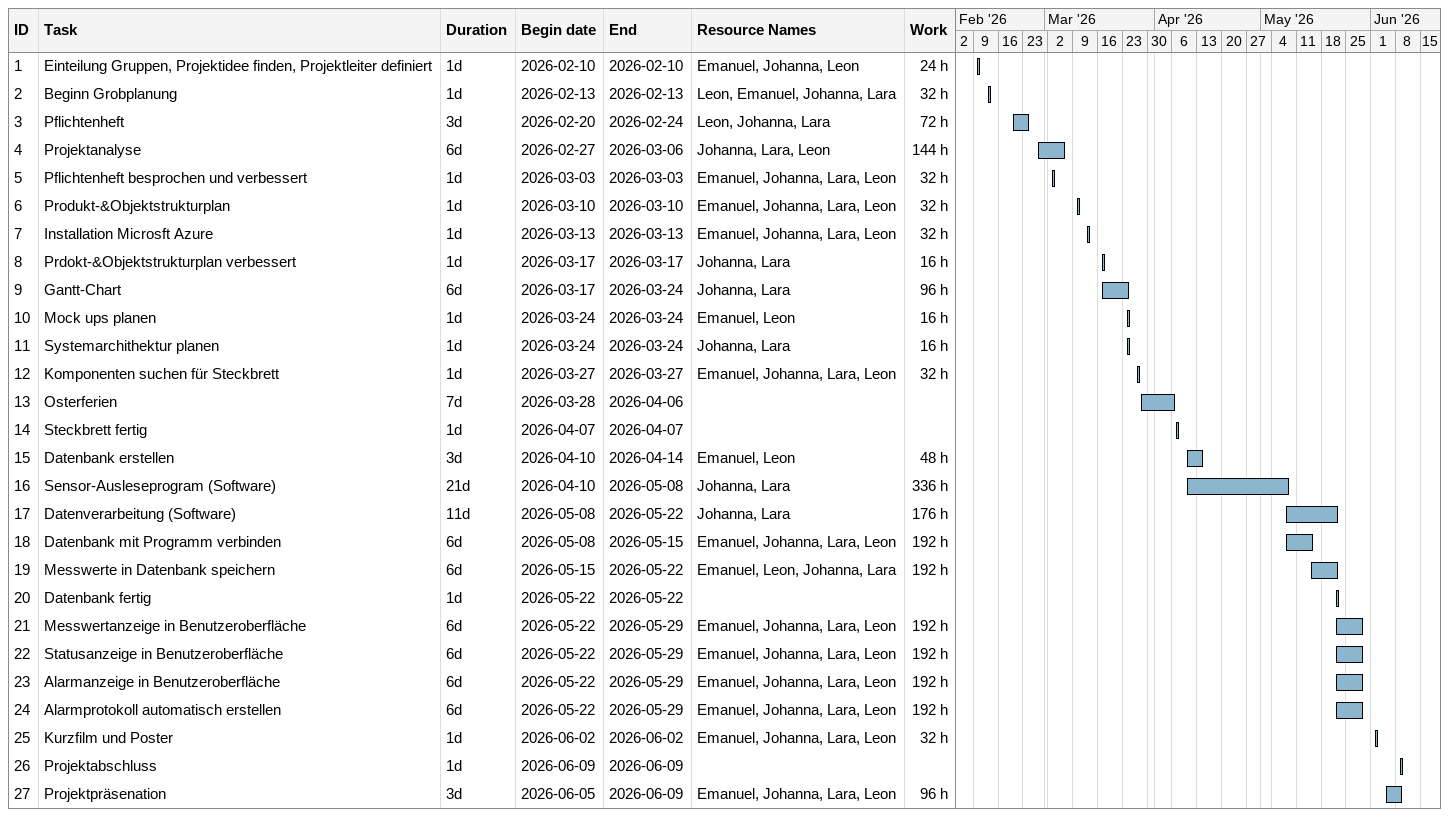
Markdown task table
| ID | Task | Duration | Start | Finish | Resources | Work (h) |
|---|---|---|---|---|---|---|
| 1 | Einteilung Gruppen, Projektidee finden, Projektleiter definiert | 1d | 2026-02-10 | 2026-02-10 | Emanuel, Johanna, Leon | 24 |
| 2 | Beginn Grobplanung | 1d | 2026-02-13 | 2026-02-13 | Leon, Emanuel, Johanna, Lara | 32 |
| 3 | Pflichtenheft | 3d | 2026-02-20 | 2026-02-24 | Leon, Johanna, Lara | 72 |
| 4 | Projektanalyse | 6d | 2026-02-27 | 2026-03-06 | Johanna, Lara, Leon | 144 |
| 5 | Pflichtenheft besprochen und verbessert | 1d | 2026-03-03 | 2026-03-03 | Emanuel, Johanna, Lara, Leon | 32 |
| 6 | Produkt-&Objektstrukturplan | 1d | 2026-03-10 | 2026-03-10 | Emanuel, Johanna, Lara, Leon | 32 |
| 7 | Installation Microsft Azure | 1d | 2026-03-13 | 2026-03-13 | Emanuel, Johanna, Lara, Leon | 32 |
| 8 | Prdokt-&Objektstrukturplan verbessert | 1d | 2026-03-17 | 2026-03-17 | Johanna, Lara | 16 |
| 9 | Gantt-Chart | 6d | 2026-03-17 | 2026-03-24 | Johanna, Lara | 96 |
| 10 | Mock ups planen | 1d | 2026-03-24 | 2026-03-24 | Emanuel, Leon | 16 |
| 11 | Systemarchithektur planen | 1d | 2026-03-24 | 2026-03-24 | Johanna, Lara | 16 |
| 12 | Komponenten suchen für Steckbrett | 1d | 2026-03-27 | 2026-03-27 | Emanuel, Johanna, Lara, Leon | 32 |
| 13 | Osterferien | 7d | 2026-03-28 | 2026-04-06 |  |  |
| 14 | Steckbrett fertig | 1d | 2026-04-07 | 2026-04-07 |  |  |
| 15 | Datenbank erstellen | 3d | 2026-04-10 | 2026-04-14 | Emanuel, Leon | 48 |
| 16 | Sensor-Ausleseprogram (Software) | 21d | 2026-04-10 | 2026-05-08 | Johanna, Lara | 336 |
| 17 | Datenverarbeitung (Software) | 11d | 2026-05-08 | 2026-05-22 | Johanna, Lara | 176 |
| 18 | Datenbank mit Programm verbinden | 6d | 2026-05-08 | 2026-05-15 | Emanuel, Johanna, Lara, Leon | 192 |
| 19 | Messwerte in Datenbank speichern | 6d | 2026-05-15 | 2026-05-22 | Emanuel, Leon, Johanna, Lara | 192 |
| 20 | Datenbank fertig | 1d | 2026-05-22 | 2026-05-22 |  |  |
| 21 | Messwertanzeige in Benutzeroberfläche | 6d | 2026-05-22 | 2026-05-29 | Emanuel, Johanna, Lara, Leon | 192 |
| 22 | Statusanzeige in Benutzeroberfläche | 6d | 2026-05-22 | 2026-05-29 | Emanuel, Johanna, Lara, Leon | 192 |
| 23 | Alarmanzeige in Benutzeroberfläche | 6d | 2026-05-22 | 2026-05-29 | Emanuel, Johanna, Lara, Leon | 192 |
| 24 | Alarmprotokoll automatisch erstellen | 6d | 2026-05-22 | 2026-05-29 | Emanuel, Johanna, Lara, Leon | 192 |
| 25 | Kurzfilm und Poster | 1d | 2026-06-02 | 2026-06-02 | Emanuel, Johanna, Lara, Leon | 32 |
| 26 | Projektabschluss | 1d | 2026-06-09 | 2026-06-09 |  |  |
| 27 | Projektpräsenation | 3d | 2026-06-05 | 2026-06-09 | Emanuel, Johanna, Lara, Leon | 96 |
